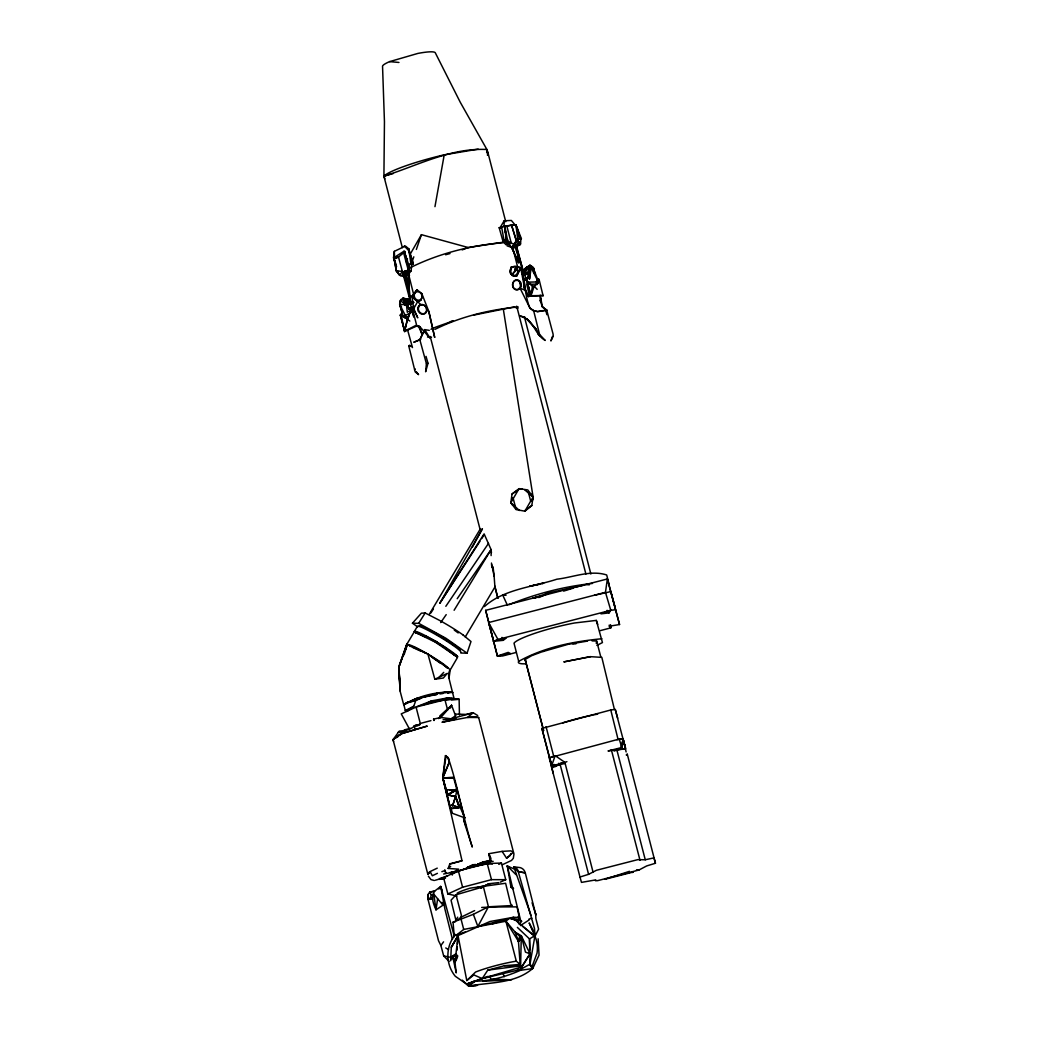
<?xml version="1.0" encoding="UTF-8"?>
<svg xmlns="http://www.w3.org/2000/svg" width="1038" height="1038" viewBox="0 0 1038 1038"><rect width="100%" height="100%" fill="white"/><g stroke="black" fill="none" stroke-linecap="round" stroke-linejoin="round"><path stroke-width="1.5" d="M655.445 863.253L653.966 857.881L645.26 859.762L637.773 859.646L596.461 870.272L588.585 874.333L579.983 877.019L581.475 882.391L595.734 879.9L595.436 880.73L597.667 880.639L638.98 870L646.713 865.926L655.445 863.253L627.289 754.224L626.524 755.093M505.766 244.644L502.768 240.569L499.187 227.737L504.118 226.206L504.17 220.77L511.358 220.445L516.82 227.024L520.129 237.715M400.136 687.973L398.89 667.278L400.097 688.09M406.325 301.046L407.402 303.952M473.12 864.615L473.341 865.536L470.915 866.821L470.837 866.081L471.524 866.834L490.118 860.359L490.896 858.322L488.833 853.703L502.107 851.381L510.813 850.862L513.408 852.172L506.583 858.205L502.107 851.381M408.972 272.488L409.115 287.941L410.737 302.888L398.462 256.827L393.739 258.306L395.958 265.391M454.203 935.472L455.02 935.108C445.341 946.864 445.626 964.471 455.254 976.226L467.113 984.465L482.229 978.575L487.769 970.141L520.635 965.846L521.284 935.744L515.276 932.254L505.908 921.212L463.714 929.451L456.616 934.979L455.5 934.485L454.203 935.472L453.048 922.185L473.354 914.322L488.431 906.797L512.279 905.525L510.67 903.994L505.623 883.273L470.279 888.126A22.096 2.764 -14.5 0 0 457.122 893.225M406.014 280.948L403.535 275.355L403.691 271.709L405.404 270.697L408.012 272.112M449.052 961.396L443.68 955.894L440.878 945.514L438.503 940.726L428.032 899.427L428.266 894.237L429.693 892.057L434.701 891.071L440.696 886.465L442.188 890.734M523.282 274.629L522.918 271.606L527.057 267.064L529.977 265.43L530.47 269.543L529.782 268.673L529.977 265.43L532.442 266.675L533.753 268.336L534.804 273.578M527.395 272.916L526.344 268.855M513.252 275.446L510.605 273.643L511.033 267.246L515.03 266.182L520.687 267.661C525.942 280.714 524.229 295.052 529.925 308.065L532.779 310.401L537.528 311.608L546.792 310.323L541.654 306.041M613.938 750.682L613.99 749.968L624.629 748.787L613.938 750.682L620.309 748.632L621.996 749.306L620.309 748.632M486.679 152.729L486.9 149.511L460.275 102.282L435.337 52.886A27.26 4.165 -14.4 0 0 417.847 53.431L389.6 61.631A27.26 4.165 -14.4 0 0 382.555 66.523L384.449 121.718L383.917 176.188L402.329 247.615M457.018 950.12L457.252 946.928M457.486 943.75L458.095 935.536L489.923 921.523L513.576 917.281L519.311 917.514L519.117 919.94M534.012 272.722L534.181 270.425L529.977 265.43L526.279 267.596L525.02 270.49M413.708 316.862L411.502 309.376L413.28 307.988L417.756 317.849L413.591 308.883L413.812 305.912M421.065 705.334L436.894 701.13L454.086 698.678L448.987 678.333L450.22 669.782M433.923 720.489L433.573 719.139L440.826 717.479L451.141 718.802L455.565 715.753L455.708 714.092L466.088 714.416L473.198 712.756L477.701 715.532M552.45 336.455L550.906 340.957L553.254 336.195L553.085 334.093L546.702 309.986L537.528 311.608L532.779 310.401M402.368 313.541L399.669 304.329L399.98 300.942L401.122 299.333L404.885 298.672L402.861 298.14L399.669 304.329L403.406 317.161M457.174 657.288L457.589 656.6A25.262 2.387 30.8 0 0 435.48 641.225L425.398 636.112L445.341 647.777L435.48 641.225A25.262 2.387 30.8 0 0 414.421 631.351L427.059 637.28M407.869 285.139L409.115 287.941L407.895 275.07L411.061 270.957L411.891 263.587L413.033 263.886M487.458 155.311L487.821 152.236L486.9 149.511C450.726 147.63 417.497 165.587 383.917 176.188L384.839 178.925M443.641 874.009L453.346 872.128L458.627 869.156L448.156 868.443L449.714 864.187L462.027 860.749L442.785 777.851L445.38 755.573L448.195 757.727C458.186 787.038 463.052 817.62 472.277 847.047L465.245 825.314L463.61 818.606L464.713 817.814L453.58 777.566L442.785 777.851L446.119 755.586M411.619 264.431L413.254 263.743L408.687 248.718L405.417 246.071L394.31 251.352L393.519 257.904L394.661 258.215L393.739 258.306M428.266 894.237L428.032 899.427L430.666 897.572L431.302 895.041L429.693 892.057M532.702 499.992L533.078 496.981L503.287 308.948M449.35 789.957L456.642 790.1L457.161 788.517L456.603 789.671L447.547 794.913L455.565 796.639L452.633 805.618L451.452 805.254L459.263 807.369L455.565 796.639L457.161 788.517L447.547 794.913L442.785 777.851L449.298 762.424L448.195 757.727L445.549 755.69M512.616 505.182L510.826 502.729L512.045 493.997L519.052 488.651L527.784 489.936L533.078 496.981L531.806 505.519L524.891 511.176L516.081 509.593L510.826 502.729L519.052 488.651M600.042 630.689L610.837 627.86L609.189 626.251L619.543 624.526L615.534 609.747L610.785 610.292L600.95 613.847L609.072 612.887L610.785 610.292L605.465 592.335L607.36 578.97L485.654 610.344L497.41 656.068L502.548 655.977L516.301 652.422M406.066 649.178L406.753 644.364L398.787 666.733L400.058 690.919L403.704 704.737L416.303 699.106L438.84 692.956L416.394 698.73L436.868 694.409L427.63 695.81A25.262 3.166 -14.5 0 1 452.451 692.307L452.347 691.658M626.109 751.94L623.098 738.991L621.866 747.49L620.594 748.852L623.098 738.991L616.857 739.64M437.634 898.791L435.999 909.846L443.031 905.149L442.045 902.333M523.347 274.616L522.918 271.606L529.977 265.43L530.755 270.684L529.562 278.898L529.017 268.881L530.236 269.893L528.147 274.201L524.437 271.852L524.748 269.88L526.188 267.778L530.133 269.893L529.562 278.898L527.654 276.809M413.682 293.715L413.915 297.958A5.047 4.347 62.2 0 0 420.857 300.164L422.349 296.466L421.778 293.533L416.952 289.771L412.099 296.323L413.591 308.883L417.484 301.889L420.857 300.164M455.747 957.84L456.253 954.752M408.466 304.043L407.363 305.444L409.478 301.578L405.65 298.775L403.445 302.681L407.363 305.444L407.532 304.471M532.079 902.775L535.868 914.984L525.293 872.893A7.577 7.175 -82.6 0 0 520.194 867.625L513.758 866.808L518.403 872.205L534.531 928.595L534.868 936.302L530.003 964.172L531.015 966.767L532.144 966.417L537.035 953.144A30.945 29.298 -82.6 0 0 534.635 935.303M596.253 643.339L596.655 640.991L592.075 640.887M434.961 206.666L444.225 154.831L478.194 149.135M452.334 813.286L464.713 817.814L463.61 818.606L464.933 824.159M455.163 790.372L446.236 789.633L442.785 777.851L453.58 777.566L442.785 777.851L450.505 808.472L442.785 777.851L449.169 762.255L448.195 757.727M419.767 326.607L415.641 325.517L404.664 331.213L400.318 315.124L407.571 318.744L404.483 331.498L417.237 325.815L419.767 326.607L429.758 337.778L424.75 329.617L419.832 339.737L413.786 342.255L420.74 339.387L419.832 339.737L426.41 363.676L425.632 371.773L428.006 363.313L426.034 356.371M409.426 267.57L408.855 270.308L405.573 274.214L410.737 302.888L406.001 275.771L403.691 271.709M457.252 920.239L460.963 917.255L461.378 915.257L456.019 894.782L483.423 886.802L488.768 883.74L498.694 882.624M447.65 692.787L452.231 691.658M517.754 941.323L518.455 941.31L519.662 935.939L515.276 932.254L518.455 941.31L520.168 964.406L504.468 965.716L487.769 970.141M511.033 267.246L510.047 271.476L510.605 273.643M546.702 309.986L542.589 307.274L540.201 300.696L540.227 295.441M526.201 268.323L526.422 267.545L529.782 268.673M431.302 895.041L433.832 894.211L435.999 909.846C433.261 903.553 430.653 897.143 434.701 891.071L430.16 892.122M566.904 761.645L564.996 762.424L555.161 755.651L551.412 766.498L579.983 877.019M404.067 654.848L407.22 644.909M449.973 669.38L448.598 673.662L448.727 678.086M523.866 286.112L528.627 296.881L524.969 290.121L523.84 278.456L532.429 286.008L534.181 286.138L531.002 295.713L529.549 296.206L526.694 284.062M460.794 653.032L467.048 653.162L470.993 641.536L463.091 634.984M408.219 318.069L411.061 309.752M406.753 644.364L399.422 665.747L407 644.767M411.775 262.731L413.812 256.827M416.355 249.444L421.428 234.679L468.112 247.498L504.974 241.932M409.387 301.63L407.272 305.483L403.445 302.681L405.65 298.775L409.478 301.578L407.363 305.444M408.713 345.784L411.463 346.575L409.647 345.226L408.713 345.784L415.161 371.864L418.574 374.653L416.238 371.682M404.029 705.256L405.287 710.576L409.893 709.395L413.76 706.203L416.303 699.106M407.895 275.07L405.573 274.214L406.481 271.709M450.194 670.003L457.486 657.495M518.209 922.756L519.221 920.031A30.945 29.298 -82.6 0 1 521.803 921.277M519.052 242.191L516.963 247.706L523.84 273.422L515.354 247.667L516.236 246.006L520.544 243.969L520.92 238.623L516.016 240.038L511.5 224.961L505.545 226.414M529.549 296.206L543.25 295.506L531.002 295.713L526.538 279.546L524.099 279.326M396.568 266.623L393.934 257.671L396.36 270.892L399.5 275.239L403.535 275.355L405.404 270.697M450.349 708.085L451.569 705.321L455.565 715.753M511.007 853.508L510.099 855.546L506.583 858.205M447.689 794.797L455.565 796.639L464.713 817.814L464.025 818.774M469.76 982.701L467.113 984.465L468.67 986.1C490.429 982.039 515.043 983.933 532.805 968.402L539.046 955.116L538.125 938.793M405.573 274.214L409.374 266.169M514.42 275.615L516.742 275.978L520.687 267.661L516.82 267.026M453.411 958.865L456.266 959.774L454.968 962.46L456.24 972.904L452.542 955.933L455.721 953.987L457.745 955.946L456.837 958.93L453.411 958.865L454.968 962.46L458.056 935.77L451.309 947.24L450.622 960.786L452.542 955.933L455.617 956.348M419.832 339.737L424.75 329.617L429.278 330.356M517.378 927.388L529.51 938.949L530.042 953.779L521.582 966.962L520.479 970.296L532.442 968.61M516.742 275.978L520.687 267.661L524.969 290.121L520.051 288.175L529.925 308.065L533.61 310.557L539.565 334.405L545.197 340.438C536.503 335.482 534.7 325.335 527.032 319.003L519.636 315.734L525.124 317.369M473.354 914.322L477.869 926.467L488.431 906.797L483.423 886.802L480.763 888.243M453.048 922.185L454.774 922.224L457.719 917.164M472.407 547.052L482.411 528.718L439.788 603.286L479.932 541.317M514.446 244.462L517.222 239.506L520.544 243.969L520.051 244.968L511.552 247.368L507.141 245.876L504.805 226.167L499.589 227.867M535.387 285.645L538.865 279.52M526.513 273.513L528.147 274.201L530.133 269.893L526.422 267.545L525.098 270.412L526.526 267.532L527.213 268.245M408.323 270.165L405.936 261.589L407.48 258.903M409.802 254.868L421.428 234.679M524.891 511.176L533.078 496.981L530.496 493.699M465.258 636.969L495.035 586.807M414.538 369.93L415.148 368.905M500.42 227.088L504.17 220.77M528.511 267.895L529.977 265.43L533.753 268.336M414.331 631.493L417.419 626.303A25.262 2.387 30.8 0 1 440.683 637.436A25.262 2.387 30.8 0 1 460.768 652.214M406.883 644.17L414.383 631.636L427.046 637.397M526.006 279.144L523.463 279.209M456.642 790.1L447.547 794.913M408.064 302.149L409.66 299.541L402.861 298.14L405.469 299.839M429.187 614.457L480.257 529.017M454.112 610.253L491.078 549.608L484.11 533.869L439.788 603.286M425.165 612.978L421.389 613.173L412.449 623.215L418.664 623.319L425.165 612.978L438.685 619.933A28.882 3.127 30.7 0 1 463.143 635.009M430.835 613.03L433.417 608.969M481.684 538.618L483.436 535.932M393.571 741.482L393.052 739.64L394.842 737.953L402.588 733.373L414.992 729.623L414.473 726.146L413.721 726.302L420.105 724.29L414.863 725.627C410.892 729.922 404.742 730.622 399.241 731.115L393.052 739.64L427.851 874.32L429.421 871.907L437.258 868.144M450.505 808.472L450.7 807.473L451.245 808.745L459.263 807.369L455.565 796.639L454.644 796.211M445.834 606.309L488.509 543.38M440.709 622.579L446.21 614.626M457.2 598.705L491.078 549.608L491.441 552.735M527.992 268.284L529.977 265.43L538.294 281.882M438.879 889.047L440.696 886.465L454.423 936.691M412.916 296.297L413.526 295.454M407.143 307.391L408.297 305.782M440.878 945.514L443.576 941.842M518.753 871.725L525.293 872.893L518.753 871.725L516.859 868.585L513.758 866.808L530.95 915.257M420.883 304.744L412.099 296.323L416.952 289.771M517.482 252.208L518.702 262.744L511.552 247.368L517.222 239.506L516.963 247.706L515.328 244.138L507.777 242.438M406.883 274.772L409.932 270.866L411.061 270.957M399.5 275.239L402.51 271.385L396.36 270.892M534.336 937.599L538.605 929.114L535.893 918.721L535.608 913.336M470.837 866.081L473.25 865.42L466.568 867.885L475.222 864.369M465.647 825.353L463.61 818.606M555.161 755.651L549.219 758.012L553.306 773.362M519.156 924.443L521.05 922.25L507.271 865.952L514.679 869.195M551.827 767.977L558.561 764.915L565.139 763.423L593.113 872.348M627.289 754.224L626.303 754.847M499.187 227.737L500.55 227.776M451.569 705.321L440.826 717.479L438.503 718.556L451.569 705.321L439.814 715.935M459.017 807.616L459.497 807.11A1.985 1.972 -15.4 0 1 459.017 807.616L454.579 806.098M456.019 894.782L451.037 900.193L455.954 920.434M439.359 676.919L443.732 672.377M484.422 606.581C503.858 589.091 532.792 587.093 556.926 579.191C573.197 577.336 590.466 569.719 606.698 574.974L609.202 584.991M471.265 866.458C476.079 863.447 470.201 868.131 471.044 865.887L471.109 866.652M520.168 964.406L516.301 961.188L505.908 921.212L508.931 918.721L477.869 926.467M527.525 273.435L528.64 277.795L526.409 279.443M465.232 931.994L456.616 934.979L458.095 935.536L451.309 947.24L458.056 935.77L466.776 980.56L475.573 972.035A31.568 3.957 -14.5 0 1 516.301 961.188M427.851 874.32L430.303 871.946L432.327 875.761L437.413 873.334M411.398 309.194L408.635 308.831L407.662 304.848L413.371 302.253M414.214 307.183L411.282 307.443L409.543 308.948M525.968 274.227L526.694 273.63M477.934 984.595L476.909 985.516L468.67 986.1L462.312 980.157M413.915 297.958L412.099 296.323L413.838 294.779M525.76 274.733L522.918 271.606L525.968 268.907M505.908 921.212L518.455 941.31L520.518 939.494L519.662 935.939L521.284 935.744L530.042 953.779L530.003 964.172L532.805 968.402M482.631 861.89L483.656 863.227L490.364 861.229L484.396 861.89M517.132 257.035L518.702 262.744L511.552 247.368L515.328 244.138M448.156 868.443L450.661 866.341M395.867 257.865L398.294 257.165L405.222 251.533M520.609 239.246L521.387 238.597L515.938 224.909L511.5 224.961L516.34 240.323M410.166 303.745L414.019 302.382M412.034 307.715L413.838 307.559M466.776 980.56L473.86 974.916L482.229 978.575L520.272 969.544L530.003 964.172L529.912 959.436M393.052 739.64L406.572 730.207M527.966 278.573L526.019 279.261M503.235 640.329L506.427 637.929L493.439 641.328L503.235 640.329L501.977 637.397M524.748 510.696L531.806 505.519M445.847 699.547L448.26 697.783L454.086 698.678M502.794 240.362L503.949 239.804L511.552 247.368L515.354 247.667M555.356 766.537L558.729 764.163M413.734 308.286L411.256 309.558M406.831 711.497L408.868 710.096M512.045 493.997L519.195 489.132L522.114 488.963M407.934 701.935L404.054 704.296M520.414 925.585L529.198 919.928M408.362 701.857L404.846 704.062C418.561 696.213 435.415 691.775 451.206 692.138L438.607 693.073M542.407 583.784L543.795 582.941L529.717 586.223L539.241 584.394M502.379 864.719L511.5 860.45L513.33 858.296L513.953 854.015L478.661 717.518L467.502 717.44L442.006 722.253L456.357 719.062L443.096 719.749M398.294 257.165L393.519 257.904L404.106 251.157L407.843 264.898L413.254 263.743M412.099 296.323L413.993 295.194M554.474 764.487L551.969 765.914L549.595 757.571M529.276 273.604L527.148 273.811L524.54 271.852M426.579 703.647L431.549 700.897L448.26 697.783L451.66 699.21M480.763 888.139L488.768 883.74M405.456 300.371L406.351 299.891M408.79 268.414C438.308 253.428 471.589 245.15 504.507 242.594M404.431 315.954L411.126 312.425M404.95 318.121L408.959 316.006M452.399 813.247L450.894 807.888M405.287 710.576L413.76 706.203M523.969 274.694L524.839 274.084L523.424 274.11M596.889 645.415L602.442 642.574L596.305 620.4L574.468 622.995A44.206 6.007 -14.5 0 0 514.005 643.171L518.702 661.349A44.206 6.007 -14.5 0 0 526.279 663.775M498.772 864.382L501.432 863.058L505.74 879.679L500.329 882.144M518.702 661.349C544.159 647.206 573.184 641.523 601.91 638.733M453.204 653.252L457.589 656.6L449.778 651.176M534.778 935.627L529.51 938.949L529.717 949.978M460.963 917.255L474.626 910.598M408.803 702.155L416.731 698.353M467.113 984.465L474.042 981.157M542.965 651.553L568.123 644.326L587.534 641.082M434.844 679.228L447.261 673.39L443.343 678.022L434.844 679.228L427.928 654.122L407.921 644.728A23.991 2.271 30.8 0 1 427.928 654.122A23.991 2.271 30.8 0 1 448.922 668.706L427.928 654.122M405.287 299.787L405.962 298.866L409.478 301.578M434.87 329.422C460.69 316.538 489.534 309.713 518.144 306.911M459.432 714.974L459.133 699.275L444.926 699.755L416.056 707.06L401.252 713.885L409.335 728.793M501.432 863.058L487.224 863.538L458.355 870.843L443.563 877.668L447.858 893.965L456.954 896.015M447.858 893.965L462.585 887.243L491.48 879.653L505.74 879.679M409.27 702.064L416.64 698.73M477.337 864.317L490.364 861.229L483.773 863.136M411.113 308.117L408.635 308.831M538.748 597.551L550.529 592.542L584.874 584.991M516.016 240.038L521.387 238.597M526.045 280.013L526.357 279.611M615.262 709.447L625.252 747.464L622.839 738.758L618.051 739.367L549.465 757.779L541.901 728.417L610.772 709.979L615.262 709.447L617.688 718.192M412.579 307.949L411.346 308.597L412.41 308.714L416.679 325.4M493.439 641.328L497.968 639.447L610.785 610.292M466.568 867.885L472.926 864.602L473.107 865.381L472.913 864.628M520.479 970.296C506.259 976.537 490.831 981.131 475.287 981.17L468.67 986.1L475.819 985.516M462.17 249.911L468.112 247.498M416.939 706.593L431.549 700.897L436.894 701.13L448.26 697.783M508.88 604.752C535.53 593.775 563.816 586.509 592.451 583.447M412.774 701.429L420.208 698.626M510.138 918.396L513.576 917.281M544.107 651.008L531.716 655.653L525.163 659.467L543.588 730.544L525.163 659.467L525.76 661.686M441.864 871.673L444.835 870.558M435.272 880.25L443.524 877.824M467.23 983.752L488.132 976.369M409.828 702.35L420.221 698.535M457.265 871.609L466.101 868.43M397.035 257.671L398.462 256.827M444.199 878.654L439.528 879.316L443.602 877.85M407.662 304.848L409.076 304.419M439.45 878.667L447.625 875.851M497.41 656.068L508.218 652.383L510.359 653.46L497.41 656.068L485.654 610.344M606.01 879.381L605.037 878.771M521.621 274.24L527.784 273.98L530.133 269.893L528.251 274.201L524.437 271.852M528.64 277.795L526.11 278.379M629.469 871.323L605.167 879.238L633.245 872.037L632.505 872.517M519.402 919.577L516.69 920.459L510.553 918.422L519.402 919.577L518.221 916.463M538.956 597.071L532.715 598.225L550.529 592.542L545.482 593.541M478.972 863.746L483.202 862.396L490.247 862.228L475.715 866.068M492.323 923.859L508.931 918.721M563.686 591.089L572.885 588.261M411.671 308.844L409.608 309.181M411.839 303.602L412.877 303.291M397.658 737.123L394.842 737.953L403.081 732.062L398.229 732.218M528.978 919.058L531.858 918.202M482.229 978.575L521.582 966.962M414.992 729.623L427.254 726.081L402.588 733.373M393.194 173.528L383.917 176.188A54.313 7.123 -14.5 0 1 444.225 154.831M411.891 263.587L408.245 264.612L408.855 270.308L409.932 270.866M410.75 302.979L413.033 302.33M451.141 718.802L473.198 712.756L467.502 717.44L475.274 716.713L478.661 717.518M445.6 254.751L450.012 253.557M511.552 247.368L516.158 246.136L523.84 273.422M594.579 595.241L610.837 591.582L619.543 624.526M450.31 321.676L453.359 320.859L435.934 327.061A54.3 7.37 -14.5 0 0 430.991 329.306M430.926 720.644L420.286 723.447L416.056 707.06M407.493 301.902L405.676 302.227M492.842 638.175L488.6 622.553L605.465 592.335M404.353 729.896L410.321 728.352M444.277 878.408L439.528 879.316L444.186 878.122M449.96 863.759L462.027 860.749M476.351 887.762L489.612 884.48M532.715 598.225L541.771 596.033M484.344 861.722L490.118 860.359L491.156 861.488L493.167 861.345M426.41 363.676L428.006 363.313M467.58 867.911L474.366 866.38M526.123 274.136L527.551 273.837M420.182 724.524L414.863 725.627L417.743 725.886M473.626 315.124L513.68 307.027L518.066 308.169M490.247 862.228L483.656 863.227M439.528 879.316L445.484 878.226M519.221 920.031L516.69 920.459L510.553 918.422M610.668 750.435L613.99 749.968L608.034 750.967L621.866 747.49L619.219 739.121M525.617 279.52L532.429 286.008L531.002 295.713L526.538 279.546M558.561 764.915L551.969 765.914L564.996 762.424L565.139 763.423L560.987 762.761M439.956 693.942L443.031 693.488M590.687 656.678L563.829 661.894L590.129 656.652L601.832 657.378L614.288 708.928M447.793 692.969L452.451 692.307M459.263 807.369C457.667 808.42 449.571 807.811 451.245 808.745M524.229 273.643L525.942 273.435M449.947 872.517L453.346 872.128L451.764 871.673M504.118 226.206L515.938 224.909L519.545 238.831M518.455 941.31L519.169 941.245M481.697 907.433C493.491 907.017 505.337 906.81 517.041 906.901L519.311 917.514M428.032 899.427L432.457 899.09L430.666 897.572M537.982 334.028L540.045 336.286M528.731 265.962L530.665 265.819M451.361 699.781L459.133 699.275L451.141 698.315M482.683 981.312L511.656 979.768L490.831 979.301L490.027 976.161M444.783 692.463L448.001 692.307M572.846 643.936L575.96 643.807M528.199 282.141L535.816 281.973M530.314 284.256L536.412 284.114M507.426 605.297L502.781 595.176L505.999 595.15M522.918 271.606L525.189 271.593M504.468 965.716L520.635 965.846M540.201 300.696L541.2 300.709L542.589 307.274M502.781 595.176L505.532 595.228M442.785 777.851L452.049 778.124M636.502 869.922L638.98 870M507.88 242.049L510.787 242.178M586.431 584.654L589.337 584.809M407.519 319.808L399.669 304.329L406.481 304.757L410.737 310.583M456.266 959.774L453.723 959.605L452.581 955.998L456.707 956.854M447.248 691.853L451.206 692.138M389.6 61.631L398.955 62.449M407.843 264.898L408.842 264.988M400.421 275.874L404.755 276.277M527.901 278.327L525.63 277.86L524.553 273.902M517.43 969.129L520.272 969.544L530.042 953.779L525.462 952.118L521.284 935.744M483.591 862.539L486.446 862.98L483.202 862.396L477.428 864.914M434.299 880.509L430.965 879.601L428.357 876.15M612.757 749.851L617.052 750.656L645.26 859.762M443.68 955.894L449.636 957.153M409.906 646.207L414.992 647.504L425.385 653.032M543.108 295.843L539.059 279.404L537.437 278.937L534.181 270.425M403.535 275.355L405.65 276.004M451.452 805.254L452.633 805.618L455.565 796.639L454.67 796.289M425.593 636.748L415.161 632.35L435.13 642.029L456.37 656.444L444.796 647.984M415.161 632.35L425.619 636.294M400.318 315.124L407.571 318.744L404.664 331.213L400.37 315.072L402.134 312.866L400.966 314.735L404.729 331.693M538.605 333.976L539.565 334.405M412.696 647.465L421.039 651.254M513.576 888.333L510.968 887.14L507.271 865.952L515.964 874.645M515.367 245.552L516.236 246.006M418.664 623.319L445.964 638.292L467.048 653.162M405.508 303.823L407.571 305.081L403.535 302.642L405.508 303.823A2.66 2.284 62.2 0 1 404.677 300.644M539.059 279.404L537.437 278.937L537.009 284.594L536.386 281.441M505.221 241.711L503.339 240.595L504.831 242.529M445.756 947.941L448.507 949.627M430.64 656.107L441.267 662.88L447.067 667.94M520.583 282.323L517.78 280.403L515.432 280.429A4.671 4.009 88.7 0 0 513.94 288.292A4.671 4.009 88.7 0 0 520.557 286.021L519.506 281.622L521.18 284.464L520.92 286.696A5.047 4.334 88.7 0 1 514.472 289.083A5.047 4.334 88.7 0 1 513.875 281.207A5.047 4.334 88.7 0 1 520.583 282.323L520.92 286.696L520.557 286.021M412.449 623.215L417.717 626.926M433.08 658.014L440.709 663.425M449.636 651.28L457.356 656.769M454.281 630.092L458.186 632.933M407.207 319.133L409.815 321.053M529.717 964.536L532.144 966.417M445.133 647.712L456.37 656.444M512.863 888.671L510.968 887.14L510.631 882.456M522.464 926.181L534.868 936.302L529.159 922.938L534.687 933.175M514.589 919.434L534.868 936.302M426.553 309.493L428.811 311.4L434.675 337.337L428.811 311.4L421.778 293.533M524.761 489.884L533.078 496.981M510.826 502.729L519.441 510.501M417.237 325.815L420.649 329.085M427.487 335.611L429.758 337.778M507.271 865.952L508.828 867.56M526.227 318.549L536.218 329.189L538.008 332.783M404.288 245.928L409.05 250.988L413.176 263.483M534.181 286.138L537.165 289.368M527.032 319.003L536.218 329.189M482.904 862.059L477.415 864.317M433.832 894.211L443.031 905.149M513.758 866.808L515.367 868.832M607.113 610.331L609.072 612.887M408.816 274.46L409.504 275.381M558.872 763.228L560.183 765.006M399.669 304.329L401.524 306.988M410.646 310.816L406.481 304.757L407.272 312.243M609.189 625.123L610.837 627.86L610.539 624.707M488.6 622.553L497.968 639.447M491.156 861.488L488.833 853.703L490.118 860.359M433.573 719.139L434.195 720.398M419.469 328.19L421.843 333.938M596.305 620.4L597.745 624.396M411.269 304.004L409.66 299.541L410.879 303.823M419.287 326.373L421.96 333.834M411.502 309.376L414.11 316.85M397.723 271.048L398.774 274.084L396.321 271.087L393.934 257.671M523.593 286.099L524.969 290.121M444.796 870.181L445.769 873.023L444.926 870.155M407.415 260.836L404.106 251.157L408.583 264.456M413.28 307.988L413.591 308.883M412.488 347.587L407.467 329.487M503.209 973.67L504.118 976.771M541.901 728.417L551.892 766.485L549.868 759.219M623.098 738.991L625.797 748.852M444.926 699.755L447.638 710.005M487.224 863.538L491.48 879.653M545.703 310.103L546.883 314.67M611.719 751.149L640.005 860.268M615.534 609.747L607.36 578.97L614.924 606.685M487.821 152.236L505.74 221.743M506.933 226.375L511.306 243.359M524.501 317.109L590.869 574.027M516.703 306.171L585.899 574.066M596.655 640.991L600.885 657.314M528.316 491.973L530.742 501.328M512.993 497.604L515.808 508.516M560.261 764.928L588.585 874.333M546.066 726.717L553.643 756.027M430.225 336.455L480.218 529.964M495.139 587.703L497.864 598.277M403.535 252.273L405.936 261.589M458.355 870.843L462.585 887.243M460.898 918.526L463.714 929.451M512.759 247.926L517.871 267.882M406.001 275.771L409.115 287.941L408.388 285.061M494.828 586.029L497.89 598.225M408.479 273.798L413.539 294.052M452.451 939.364L444.913 909.08L440.696 886.465M610.772 709.979L618.051 739.367M410.308 303.459L411.282 307.443M446.509 789.62L447.728 794.628M452.451 692.203L452.581 693.047L452.334 692.255M491.454 563.037L494.127 576.168L494.918 586.911M504.805 226.167L507.271 238.961L509.982 244.877L506.453 242.918L504.805 226.167L505.35 232.616M409.867 254.998L408.687 248.718L410.918 263.743M501.549 226.725L503.949 239.804M540.694 297.854L541.2 300.709L540.201 295.402M538.203 283.439L537.437 278.937L538.164 283.387M491.519 564.438L491.895 567.28M515.938 224.909L517.754 239.311M408.609 301.331L408.738 302.486M405.002 301.344L405.144 302.499M493.05 566.787L494.127 576.168M394.31 251.352L394.518 255.465M398.89 667.278L400.058 690.919M491.078 549.608L491.117 555.59M437.011 634.335A20.656 1.946 30.8 0 1 455.423 646.35M452.309 875.073A20.838 2.608 -14.5 0 1 469.526 867.664A20.838 2.608 -14.5 0 1 492.297 864.174M562.661 722.954A37.822 5.138 -14.5 0 1 593.1 715M594.437 714.728A37.822 5.138 -14.5 0 1 597.667 714.144M431.536 337.142A54.3 7.37 -14.5 0 1 427.526 337.039M399.915 303.226A4.424 3.802 62.2 0 1 401.213 299.982M402.744 299.268A4.424 3.802 62.2 0 1 404.496 299.398M409.283 303.823A3.477 2.984 62.2 0 0 406.468 298.814A3.477 2.984 62.2 0 0 403.51 302.927A3.477 2.984 62.2 0 0 408.479 304.925A3.477 2.984 62.2 0 1 403.6 302.888A3.477 2.984 62.2 0 1 406.559 298.775A3.477 2.984 62.2 0 1 409.374 303.771M525.591 273.721A3.477 2.971 88.7 0 1 525.617 267.973A3.477 2.971 88.7 0 1 530.184 270.139A3.477 2.971 88.7 0 1 526.824 274.304M527.758 267.519A4.424 3.789 88.7 0 1 529.224 266.558M530.898 266.442A4.424 3.789 88.7 0 1 534.09 270.529M517.287 274.914A5.047 4.334 88.7 0 1 511.903 275.304M525.565 273.059A2.66 2.284 88.7 0 1 524.748 269.88M528.16 268.699A2.66 2.284 88.7 0 1 528.991 271.891M407.778 311.53A5.047 4.347 62.2 0 1 409.776 311.724M408.245 300.008A2.66 2.284 62.2 0 1 409.076 303.2M412.761 298.646A3.477 2.984 62.2 0 1 413.409 294.61M436.635 634.153A20.397 1.92 30.8 0 1 449.246 641.899M451.79 643.651A20.397 1.92 30.8 0 1 455.332 646.337M419.144 625.875A23.991 2.271 30.8 0 1 441.254 636.45A23.991 2.271 30.8 0 1 460.34 650.489M515.12 268.829L514.9 270.957L511.89 274.798L517.326 269.011L514.9 270.957L515.12 268.829M438.088 643.028L435.48 641.225L438.062 643.054M444.588 647.556L440.683 644.845L444.485 647.621M418.327 311.063L417.808 308.909A5.047 4.347 62.2 0 1 423.802 304.951A5.047 4.347 62.2 0 1 425.723 312.983A5.047 4.347 62.2 0 1 418.327 311.063M414.305 294.442A4.424 3.802 62.2 0 0 419.235 300.229A4.424 3.802 62.2 0 0 420.87 293.287A4.424 3.802 62.2 0 0 414.305 294.442M511.098 268.375A4.424 3.789 88.7 0 0 513.447 275.537A4.424 3.789 88.7 0 0 517.573 269.621A4.424 3.789 88.7 0 0 511.098 268.375M418.457 307.533A4.671 4.009 62.2 0 0 423.556 313.748A4.671 4.009 62.2 0 0 425.437 306.469A4.671 4.009 62.2 0 0 418.457 307.533"/></g></svg>
